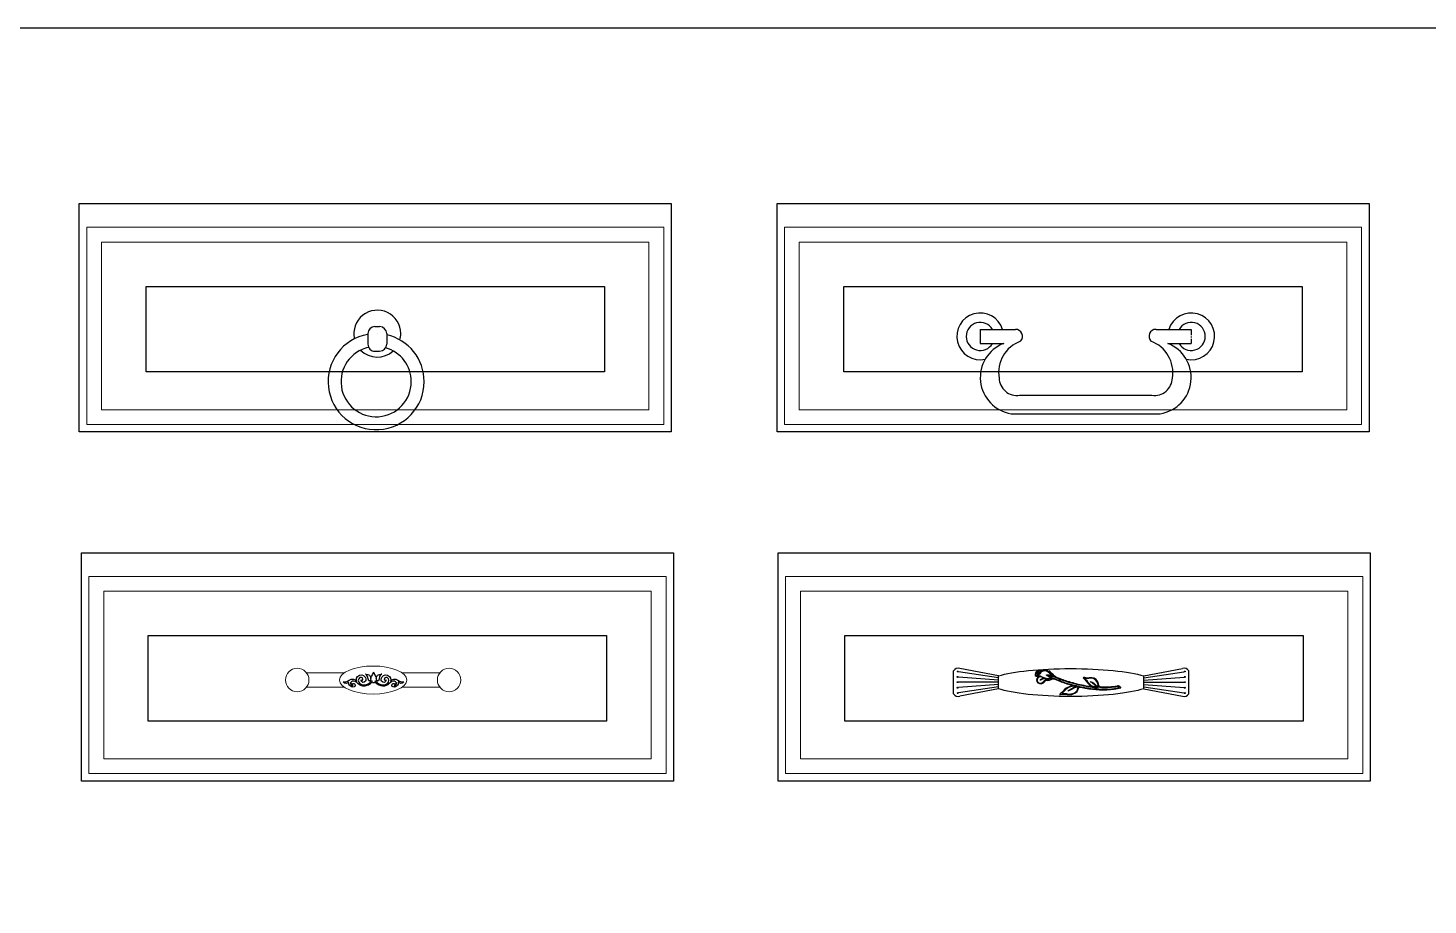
# Model space of a CAD drawing. Header units: millimetres. Extents: x -159343 to -156938, y -78749 to -77939.
# Drawn here: x -158159 to -157562, y -78313 to -77939 of the extents above; entities that cross this region are included whole.
import ezdxf

# ---------------------------------------------------------------- set-up
doc = ezdxf.new("R2010")
doc.units = ezdxf.units.MM
doc.header["$LTSCALE"] = 2
doc.header["$MEASUREMENT"] = 0
doc.linetypes.add('CENTER', pattern=[2, 1.25, -0.25, 0.25, -0.25])
doc.layers.get('0').update_dxf_attribs({"linetype": 'CONTINUOUS'})
doc.layers.add('layer 1', color=7, linetype='CONTINUOUS')
doc.layers.add('图层3', color=3, linetype='CONTINUOUS')
for name, color, linetype, lineweight in [('刀型线', 67, 'CONTINUOUS', 9), ('填充层', 173, 'CONTINUOUS', 25), ('实线', 7, 'CONTINUOUS', 30), ('标注', 7, 'CONTINUOUS', 25)]:
    doc.layers.add(name, color=color, linetype=linetype, lineweight=lineweight)

# ---------------------------------------------------------------- blocks, each defined once
blk = doc.blocks.new('fhy')
at = {"layer": 'layer 1', "color": 1}
for p, q in [((-153062.23, -81171.09), (-153064.89, -81153.94)), ((-153061.33, -81171.09), (-153062.59, -81153.92)), ((-153060.36, -81171.09), (-153060.36, -81153.91)), ((-153059.38, -81171.09), (-153058.12, -81153.92)), ((-153058.48, -81171.09), (-153055.83, -81153.94)), ((-153062.23, -81233.04), (-153064.89, -81250.19)), ((-153061.33, -81233.04), (-153062.59, -81250.21)), ((-153060.36, -81233.04), (-153060.36, -81250.23)), ((-153059.38, -81233.04), (-153058.12, -81250.21)), ((-153058.48, -81233.04), (-153055.83, -81250.19))]:
    blk.add_line(p, q, dxfattribs=at)
at = {"layer": 'layer 1'}
blk.add_open_spline([(-153062.61, -81223.31), (-153062.66, -81223.28), (-153062.71, -81223.25), (-153062.76, -81223.22), (-153062.76, -81223.22), (-153062.95, -81222.25), (-153063.12, -81221.31), (-153063.28, -81220.4), (-153063.28, -81220.4), (-153063.76, -81216.32), (-153063.53, -81212.05), (-153062.85, -81208.04), (-153062.85, -81208.04), (-153062.81, -81207.41), (-153062.31, -81206), (-153062.47, -81205.43), (-153062.47, -81205.43), (-153062.95, -81205.2), (-153063.11, -81205.11), (-153063.65, -81204.97), (-153063.65, -81204.97), (-153065.33, -81204.07), (-153065.79, -81202.05), (-153065.58, -81200.32), (-153065.58, -81200.32), (-153065.35, -81199.13), (-153065.28, -81198.66), (-153065.63, -81197.56), (-153065.63, -81197.56), (-153065.67, -81197.21), (-153065.76, -81197.21), (-153065.45, -81197.15), (-153065.45, -81197.15), (-153065.03, -81197.64), (-153064.84, -81198.15), (-153064.24, -81198.66), (-153064.24, -81198.66), (-153062.64, -81199.31), (-153062.03, -81201.52), (-153061.77, -81203.08), (-153061.77, -81203.08), (-153061.61, -81202.78), (-153061.7, -81202.41), (-153061.51, -81202.16), (-153061.51, -81202.16), (-153061.1, -81200.43), (-153060.54, -81198.82), (-153059.89, -81197.2), (-153059.89, -81197.2), (-153059.66, -81196.34), (-153058.51, -81194.72), (-153058.86, -81194.06), (-153058.86, -81194.06), (-153059.32, -81193.7), (-153059.77, -81191.81), (-153059.46, -81191.4), (-153059.46, -81191.4), (-153059.57, -81190.99), (-153060.03, -81190.74), (-153060.28, -81190.55), (-153060.28, -81190.55), (-153061.16, -81189.64), (-153061.17, -81188.91), (-153060.61, -81187.86), (-153060.61, -81187.86), (-153059.9, -81187.01), (-153058.92, -81187.03), (-153058.1, -81187.81), (-153058.1, -81187.81), (-153057.89, -81188.19), (-153057.89, -81188.19), (-153057.86, -81188.21), (-153057.86, -81188.21), (-153057.67, -81187.82), (-153057.94, -81187.05), (-153057.5, -81186.75), (-153057.5, -81186.75), (-153056.75, -81186.49), (-153055.85, -81186.81), (-153055.48, -81187.6), (-153055.48, -81187.6), (-153055.19, -81188.58), (-153055.68, -81189.51), (-153055.14, -81190.47), (-153055.14, -81190.47), (-153055.04, -81191.23), (-153055.22, -81191.81), (-153055.71, -81192.45), (-153055.71, -81192.45), (-153055.65, -81192.62), (-153055.4, -81192.68), (-153055.55, -81192.92), (-153055.55, -81192.92), (-153056.19, -81193.28), (-153056.45, -81193.67), (-153056.88, -81194.24), (-153056.88, -81194.24), (-153058.12, -81194.88), (-153058.19, -81195.81), (-153058.75, -81197.03), (-153058.75, -81197.03), (-153058.82, -81197.67), (-153059.35, -81198.53), (-153059.54, -81199.24), (-153059.54, -81199.24), (-153059.81, -81199.76), (-153060.15, -81200.78), (-153060.2, -81201.35), (-153060.2, -81201.35), (-153060.52, -81201.96), (-153060.51, -81202.81), (-153060.84, -81203.42), (-153060.84, -81203.42), (-153061.35, -81205.63), (-153061.91, -81207.84), (-153062.2, -81210.14), (-153062.2, -81210.14), (-153062.16, -81210.47), (-153062.39, -81210.93), (-153062.28, -81211.27), (-153062.28, -81211.27), (-153062.01, -81210.87), (-153061.88, -81210.49), (-153061.56, -81210.07), (-153061.56, -81210.07), (-153061.14, -81209.58), (-153060.69, -81209.13), (-153060.21, -81208.7), (-153060.21, -81208.7), (-153059.6, -81208.26), (-153058.83, -81207.82), (-153058.46, -81207.12), (-153058.46, -81207.12), (-153058.02, -81207.06), (-153058.53, -81208.54), (-153058.54, -81208.68), (-153058.54, -81208.68), (-153058.55, -81210.23), (-153057.96, -81211.46), (-153059.22, -81212.79), (-153059.22, -81212.79), (-153059.97, -81213.44), (-153060.72, -81213.72), (-153061.67, -81213.85), (-153061.67, -81213.85), (-153062.45, -81214.19), (-153062.36, -81214.5), (-153062.43, -81215.33), (-153062.43, -81215.33), (-153062.49, -81217.49), (-153062.38, -81219.5), (-153062, -81221.67), (-153062, -81221.67), (-153061.95, -81221.84), (-153061.84, -81222), (-153061.81, -81222.21), (-153061.81, -81222.21), (-153062.06, -81222.46), (-153062.36, -81223.28), (-153062.61, -81223.31)], degree=3, knots=[0, 0, 0, 0, 0.025, 0.025, 0.025, 0.025, 0.05, 0.05, 0.05, 0.05, 0.075, 0.075, 0.075, 0.075, 0.1, 0.1, 0.1, 0.1, 0.125, 0.125, 0.125, 0.125, 0.15, 0.15, 0.15, 0.15, 0.175, 0.175, 0.175, 0.175, 0.2, 0.2, 0.2, 0.2, 0.225, 0.225, 0.225, 0.225, 0.25, 0.25, 0.25, 0.25, 0.275, 0.275, 0.275, 0.275, 0.3, 0.3, 0.3, 0.3, 0.325, 0.325, 0.325, 0.325, 0.35, 0.35, 0.35, 0.35, 0.375, 0.375, 0.375, 0.375, 0.4, 0.4, 0.4, 0.4, 0.425, 0.425, 0.425, 0.425, 0.45, 0.45, 0.45, 0.45, 0.475, 0.475, 0.475, 0.475, 0.5, 0.5, 0.5, 0.5, 0.525, 0.525, 0.525, 0.525, 0.55, 0.55, 0.55, 0.55, 0.575, 0.575, 0.575, 0.575, 0.6, 0.6, 0.6, 0.6, 0.625, 0.625, 0.625, 0.625, 0.65, 0.65, 0.65, 0.65, 0.675, 0.675, 0.675, 0.675, 0.7, 0.7, 0.7, 0.7, 0.725, 0.725, 0.725, 0.725, 0.75, 0.75, 0.75, 0.75, 0.775, 0.775, 0.775, 0.775, 0.8, 0.8, 0.8, 0.8, 0.825, 0.825, 0.825, 0.825, 0.85, 0.85, 0.85, 0.85, 0.875, 0.875, 0.875, 0.875, 0.9, 0.9, 0.9, 0.9, 0.925, 0.925, 0.925, 0.925, 0.95, 0.95, 0.95, 0.95, 0.975, 0.975, 0.975, 0.975, 1, 1, 1, 1], dxfattribs=at)
at = {"layer": 'layer 1', "color": 1}
for points, knots in [([(-153058.97, -81192.06), (-153059.15, -81191.78), (-153059.17, -81191.37), (-153059.27, -81191.08), (-153059.27, -81191.08), (-153060.21, -81190.03), (-153061.6, -81189.17), (-153060.14, -81187.75), (-153060.14, -81187.75), (-153059.11, -81187.13), (-153058.16, -81187.66), (-153058, -81188.88), (-153058, -81188.88), (-153058.06, -81189.07), (-153058.33, -81190.11), (-153058.55, -81190.19), (-153058.55, -81190.19), (-153058.69, -81189.78), (-153059.13, -81188.98), (-153059.44, -81188.81), (-153059.44, -81188.81), (-153059.56, -81189.07), (-153058.95, -81189.94), (-153058.83, -81190.16), (-153058.83, -81190.16), (-153058.73, -81190.78), (-153058.95, -81191.37), (-153058.93, -81192.04), (-153058.93, -81192.04), (-153058.95, -81192.07), (-153058.95, -81192.07), (-153058.97, -81192.06)], [0, 0, 0, 0, 0.125, 0.125, 0.125, 0.125, 0.25, 0.25, 0.25, 0.25, 0.375, 0.375, 0.375, 0.375, 0.5, 0.5, 0.5, 0.5, 0.625, 0.625, 0.625, 0.625, 0.75, 0.75, 0.75, 0.75, 0.875, 0.875, 0.875, 0.875, 1, 1, 1, 1]), ([(-153057.35, -81193.34), (-153057.38, -81193.06), (-153057.18, -81192.62), (-153057.1, -81192.38), (-153057.1, -81192.38), (-153057.1, -81192.1), (-153057.11, -81191.81), (-153057.15, -81191.54), (-153057.15, -81191.54), (-153057.56, -81191.3), (-153057.48, -81191.79), (-153057.67, -81192.15), (-153057.67, -81192.15), (-153058.03, -81192.54), (-153058.1, -81192.99), (-153058.35, -81193.36), (-153058.35, -81193.36), (-153058.5, -81192.62), (-153058.75, -81191.92), (-153058.64, -81191.2), (-153058.64, -81191.2), (-153058.29, -81190.07), (-153057.52, -81189.12), (-153057.53, -81187.87), (-153057.53, -81187.87), (-153057.51, -81187.88), (-153057.49, -81187.88), (-153057.46, -81187.88), (-153057.46, -81187.88), (-153057.29, -81188.41), (-153056.37, -81188.95), (-153055.91, -81189.37), (-153055.91, -81189.37), (-153054.9, -81190.72), (-153055.47, -81191.89), (-153056.56, -81192.9), (-153056.56, -81192.9), (-153056.84, -81193.04), (-153057.12, -81193.19), (-153057.35, -81193.34)], [0, 0, 0, 0, 0.1, 0.1, 0.1, 0.1, 0.2, 0.2, 0.2, 0.2, 0.3, 0.3, 0.3, 0.3, 0.4, 0.4, 0.4, 0.4, 0.5, 0.5, 0.5, 0.5, 0.6, 0.6, 0.6, 0.6, 0.7, 0.7, 0.7, 0.7, 0.8, 0.8, 0.8, 0.8, 0.9, 0.9, 0.9, 0.9, 1, 1, 1, 1]), ([(-153055.69, -81189.19), (-153056.11, -81188.82), (-153056.56, -81188.52), (-153056.95, -81188.19), (-153056.95, -81188.19), (-153056.96, -81187.99), (-153056.96, -81187.99), (-153056.93, -81187.93), (-153056.93, -81187.93), (-153056.9, -81187.93), (-153056.87, -81187.92), (-153056.84, -81187.92), (-153056.84, -81187.92), (-153056.45, -81188.28), (-153056.19, -81188.44), (-153055.62, -81188.25), (-153055.62, -81188.25), (-153055.62, -81188.56), (-153055.63, -81188.87), (-153055.63, -81189.18), (-153055.63, -81189.18), (-153055.65, -81189.18), (-153055.67, -81189.19), (-153055.69, -81189.19)], [0, 0, 0, 0, 0.166667, 0.166667, 0.166667, 0.166667, 0.333333, 0.333333, 0.333333, 0.333333, 0.5, 0.5, 0.5, 0.5, 0.666667, 0.666667, 0.666667, 0.666667, 0.833333, 0.833333, 0.833333, 0.833333, 1, 1, 1, 1])]:
    blk.add_open_spline(points, degree=3, knots=knots, dxfattribs=at)
at = {"layer": 'layer 1', "color": 16}
for points, knots in [([(-153055.89, -81188.07), (-153055.97, -81187.14), (-153056.25, -81187.24), (-153057.01, -81187.34), (-153057.01, -81187.34), (-153057.05, -81187.5), (-153057.12, -81187.65), (-153057.19, -81187.83), (-153057.19, -81187.83), (-153057.34, -81187.72), (-153057.42, -81187.4), (-153057.46, -81187.29), (-153057.46, -81187.29), (-153057.51, -81186.36), (-153055.7, -81187.04), (-153055.69, -81187.91), (-153055.69, -81187.91), (-153055.77, -81188.03), (-153055.79, -81188.03), (-153055.89, -81188.07)], [0, 0, 0, 0, 0.2, 0.2, 0.2, 0.2, 0.4, 0.4, 0.4, 0.4, 0.6, 0.6, 0.6, 0.6, 0.8, 0.8, 0.8, 0.8, 1, 1, 1, 1]), ([(-153056.25, -81187.71), (-153056.48, -81187.64), (-153056.51, -81187.68), (-153056.64, -81187.66), (-153056.64, -81187.66), (-153056.68, -81187.61), (-153056.68, -81187.61), (-153056.71, -81187.45), (-153056.71, -81187.45), (-153056.54, -81187.28), (-153056.26, -81187.42), (-153056.15, -81187.67), (-153056.15, -81187.67), (-153056.19, -81187.68), (-153056.22, -81187.7), (-153056.25, -81187.71)], [0, 0, 0, 0, 0.25, 0.25, 0.25, 0.25, 0.5, 0.5, 0.5, 0.5, 0.75, 0.75, 0.75, 0.75, 1, 1, 1, 1]), ([(-153056.23, -81188.07), (-153056.27, -81188.05), (-153056.32, -81188.03), (-153056.35, -81188.02), (-153056.35, -81188.02), (-153056.36, -81187.99), (-153056.36, -81187.96), (-153056.37, -81187.93), (-153056.37, -81187.93), (-153056.31, -81187.92), (-153056.31, -81187.92), (-153056.17, -81187.93), (-153056.17, -81187.93), (-153056.16, -81187.96), (-153056.18, -81188.09), (-153056.23, -81188.07)], [0, 0, 0, 0, 0.25, 0.25, 0.25, 0.25, 0.5, 0.5, 0.5, 0.5, 0.75, 0.75, 0.75, 0.75, 1, 1, 1, 1])]:
    blk.add_open_spline(points, degree=3, knots=knots, dxfattribs=at)
at = {"layer": 'layer 1', "color": 96}
for points, knots in [([(-153062.57, -81222.74), (-153063.34, -81220.04), (-153063.39, -81216.64), (-153063.13, -81213.87), (-153063.13, -81213.87), (-153063.11, -81213.83), (-153063.11, -81213.83), (-153063.18, -81213.05), (-153063.18, -81213.05), (-153063.15, -81212.49), (-153063.11, -81211.94), (-153063.08, -81211.39), (-153063.08, -81211.39), (-153062.92, -81210.2), (-153062.68, -81208.95), (-153062.57, -81207.81), (-153062.57, -81207.81), (-153062.51, -81207.47), (-153062, -81205.33), (-153062.16, -81205.16), (-153062.16, -81205.16), (-153062.66, -81205.08), (-153063.19, -81204.8), (-153063.64, -81204.69), (-153063.64, -81204.69), (-153064.24, -81204.28), (-153064.39, -81204.07), (-153064.78, -81203.5), (-153064.78, -81203.5), (-153065.28, -81202.46), (-153065.47, -81201.51), (-153065.32, -81200.38), (-153065.32, -81200.38), (-153065.02, -81199.8), (-153065.05, -81198.76), (-153065.17, -81198.14), (-153065.17, -81198.14), (-153065.1, -81198.16), (-153064.75, -81198.55), (-153064.61, -81198.68), (-153064.61, -81198.68), (-153062.82, -81199.87), (-153061.78, -81201.83), (-153062.14, -81204.1), (-153062.14, -81204.1), (-153062.15, -81204.11), (-153062.16, -81204.11), (-153062.17, -81204.12), (-153062.17, -81204.12), (-153062.27, -81203.96), (-153062.28, -81203.83), (-153062.31, -81203.68), (-153062.31, -81203.68), (-153062.52, -81203.22), (-153063.69, -81200.65), (-153064.19, -81200.67), (-153064.19, -81200.67), (-153063.77, -81201.99), (-153062.62, -81203.01), (-153062.42, -81204.56), (-153062.42, -81204.56), (-153062.44, -81204.69), (-153062.49, -81204.9), (-153062.23, -81204.87), (-153062.23, -81204.87), (-153062.16, -81204.76), (-153062.16, -81204.76), (-153062.15, -81204.69), (-153062.15, -81204.69), (-153062.09, -81204.68), (-153062.03, -81204.66), (-153061.96, -81204.65), (-153061.96, -81204.65), (-153061.6, -81204.06), (-153061.53, -81202.98), (-153061.25, -81202.33), (-153061.25, -81202.33), (-153061.15, -81201.41), (-153060.77, -81200.43), (-153060.52, -81199.54), (-153060.52, -81199.54), (-153059.97, -81197.93), (-153059.3, -81196.19), (-153058.54, -81194.7), (-153058.54, -81194.7), (-153058.37, -81193.83), (-153058.74, -81193.99), (-153059.03, -81193.35), (-153059.03, -81193.35), (-153059.09, -81192.92), (-153059.18, -81192.59), (-153059.28, -81192.23), (-153059.28, -81192.23), (-153059.27, -81192.23), (-153059.25, -81192.22), (-153059.23, -81192.22), (-153059.23, -81192.22), (-153059.17, -81192.43), (-153059.03, -81192.52), (-153058.8, -81192.7), (-153058.8, -81192.7), (-153058.71, -81192.99), (-153058.72, -81193.97), (-153058.12, -81193.89), (-153058.12, -81193.89), (-153057.93, -81193.63), (-153057.9, -81192.34), (-153057.37, -81192.27), (-153057.37, -81192.27), (-153057.42, -81192.51), (-153058.1, -81194.07), (-153057.67, -81194.01), (-153057.67, -81194.01), (-153057.4, -81193.62), (-153056.98, -81193.43), (-153056.53, -81193.26), (-153056.53, -81193.26), (-153056.47, -81193.78), (-153057.45, -81194.25), (-153057.82, -81194.45), (-153057.82, -81194.45), (-153058.24, -81195), (-153059.73, -81198.43), (-153059.78, -81199.15), (-153059.78, -81199.15), (-153060.95, -81202.31), (-153061.6, -81205.64), (-153062.31, -81208.97), (-153062.31, -81208.97), (-153062.44, -81210.32), (-153062.69, -81211.64), (-153062.71, -81213.01), (-153062.71, -81213.01), (-153062.68, -81213.23), (-153062.68, -81213.61), (-153062.3, -81213.61), (-153062.3, -81213.61), (-153062.2, -81213.46), (-153062.15, -81213.3), (-153062.07, -81213.14), (-153062.07, -81213.14), (-153061.41, -81212.26), (-153060, -81211.28), (-153060.01, -81210.13), (-153060.01, -81210.13), (-153060.25, -81210.22), (-153060.27, -81210.66), (-153060.47, -81210.81), (-153060.47, -81210.81), (-153060.94, -81211.58), (-153061.66, -81212.12), (-153062.18, -81212.8), (-153062.18, -81212.8), (-153062.47, -81210.59), (-153060.38, -81209.3), (-153058.92, -81208.1), (-153058.92, -81208.1), (-153058.83, -81208), (-153058.78, -81207.9), (-153058.64, -81207.84), (-153058.64, -81207.84), (-153058.83, -81208.85), (-153058.78, -81209.28), (-153058.64, -81210.38), (-153058.64, -81210.38), (-153058.62, -81212.1), (-153059.4, -81212.9), (-153060.99, -81213.46), (-153060.99, -81213.46), (-153061.68, -81213.58), (-153062.44, -81213.62), (-153062.63, -81214.38), (-153062.63, -81214.38), (-153062.7, -81216.62), (-153062.69, -81218.61), (-153062.39, -81220.91), (-153062.39, -81220.91), (-153062.33, -81221.28), (-153061.93, -81222.49), (-153062.57, -81222.74)], [0, 0, 0, 0, 0.022222, 0.022222, 0.022222, 0.022222, 0.044444, 0.044444, 0.044444, 0.044444, 0.066667, 0.066667, 0.066667, 0.066667, 0.088889, 0.088889, 0.088889, 0.088889, 0.111111, 0.111111, 0.111111, 0.111111, 0.133333, 0.133333, 0.133333, 0.133333, 0.155556, 0.155556, 0.155556, 0.155556, 0.177778, 0.177778, 0.177778, 0.177778, 0.2, 0.2, 0.2, 0.2, 0.222222, 0.222222, 0.222222, 0.222222, 0.244444, 0.244444, 0.244444, 0.244444, 0.266667, 0.266667, 0.266667, 0.266667, 0.288889, 0.288889, 0.288889, 0.288889, 0.311111, 0.311111, 0.311111, 0.311111, 0.333333, 0.333333, 0.333333, 0.333333, 0.355556, 0.355556, 0.355556, 0.355556, 0.377778, 0.377778, 0.377778, 0.377778, 0.4, 0.4, 0.4, 0.4, 0.422222, 0.422222, 0.422222, 0.422222, 0.444444, 0.444444, 0.444444, 0.444444, 0.466667, 0.466667, 0.466667, 0.466667, 0.488889, 0.488889, 0.488889, 0.488889, 0.511111, 0.511111, 0.511111, 0.511111, 0.533333, 0.533333, 0.533333, 0.533333, 0.555556, 0.555556, 0.555556, 0.555556, 0.577778, 0.577778, 0.577778, 0.577778, 0.6, 0.6, 0.6, 0.6, 0.622222, 0.622222, 0.622222, 0.622222, 0.644444, 0.644444, 0.644444, 0.644444, 0.666667, 0.666667, 0.666667, 0.666667, 0.688889, 0.688889, 0.688889, 0.688889, 0.711111, 0.711111, 0.711111, 0.711111, 0.733333, 0.733333, 0.733333, 0.733333, 0.755556, 0.755556, 0.755556, 0.755556, 0.777778, 0.777778, 0.777778, 0.777778, 0.8, 0.8, 0.8, 0.8, 0.822222, 0.822222, 0.822222, 0.822222, 0.844444, 0.844444, 0.844444, 0.844444, 0.866667, 0.866667, 0.866667, 0.866667, 0.888889, 0.888889, 0.888889, 0.888889, 0.911111, 0.911111, 0.911111, 0.911111, 0.933333, 0.933333, 0.933333, 0.933333, 0.955556, 0.955556, 0.955556, 0.955556, 0.977778, 0.977778, 0.977778, 0.977778, 1, 1, 1, 1]), ([(-153056.25, -81193.08), (-153056.25, -81193.07), (-153056.26, -81193.05), (-153056.26, -81193.05), (-153056.26, -81193.05), (-153056.22, -81193), (-153056.22, -81192.94), (-153056.12, -81192.96), (-153056.12, -81192.96), (-153056.19, -81193.05), (-153056.19, -81193.05), (-153056.25, -81193.08)], [0, 0, 0, 0, 0.333333, 0.333333, 0.333333, 0.333333, 0.666667, 0.666667, 0.666667, 0.666667, 1, 1, 1, 1]), ([(-153056.07, -81192.91), (-153056.08, -81192.83), (-153056.02, -81192.8), (-153055.99, -81192.76), (-153055.99, -81192.76), (-153055.97, -81192.77), (-153055.96, -81192.78), (-153055.94, -81192.8), (-153055.94, -81192.8), (-153056.02, -81192.88), (-153056.02, -81192.88), (-153056.07, -81192.91)], [0, 0, 0, 0, 0.333333, 0.333333, 0.333333, 0.333333, 0.666667, 0.666667, 0.666667, 0.666667, 1, 1, 1, 1])]:
    blk.add_open_spline(points, degree=3, knots=knots, dxfattribs=at)
at = {"layer": '填充层', "color": 4, "lineweight": 30, "ltscale": 10}
for p, q in [((-153063.11, -81171.09), (-153066.2, -81154.55)), ((-153065.28, -81151.89), (-153055.43, -81151.89)), ((-153057.61, -81171.09), (-153054.51, -81154.55)), ((-153063.11, -81171.09), (-153057.61, -81171.09)), ((-153063.11, -81233.04), (-153066.2, -81249.58)), ((-153063.11, -81233.04), (-153057.61, -81233.04)), ((-153057.61, -81233.04), (-153054.51, -81249.58)), ((-153065.28, -81252.24), (-153055.43, -81252.24))]:
    blk.add_line(p, q, dxfattribs=at)
for centre in [(-153064.95, -81153.63), (-153062.66, -81153.6), (-153060.29, -81153.59), (-153058.05, -81153.6), (-153055.76, -81153.63), (-153064.95, -81250.51), (-153062.66, -81250.53), (-153060.29, -81250.55), (-153058.05, -81250.53), (-153055.76, -81250.51)]:
    blk.add_circle(centre, 0.188, dxfattribs=at)
for centre, start, end in [((-153064.31, -81153.72), 117.99583, 203.88622), ((-153056.4, -81153.72), 336.11378, 62.00417), ((-153064.31, -81250.42), 156.11378, 242.00417), ((-153056.4, -81250.42), 297.99583, 23.88622)]:
    blk.add_arc(centre, 2.07, start, end, dxfattribs=at)
at = {"layer": '填充层', "color": 4, "lineweight": 30, "ltscale": 10, "extrusion": (0, 0, -1)}
for major_axis, ratio, start_param, end_param in [((-0.09, 34.76), 0.173777, 3.627334, 5.827252), ((0.08, 35.11), 0.167046, 0.475773, 2.637438)]:
    blk.add_ellipse((-153060.37, -81202.29), major_axis=major_axis, ratio=ratio, start_param=start_param, end_param=end_param, dxfattribs=at)

msp = doc.modelspace()

# ---------------------------------------------------------------- linework, layer by layer
at = {"color": 0}
for p, q in [((-158137.34, -78110.98), (-158137.34, -78013.54)), ((-157884.8, -78013.54), (-157884.8, -78110.98)), ((-157839.55, -78110.98), (-157839.55, -78013.54)), ((-157587.01, -78013.54), (-157587.01, -78110.98)), ((-158108.86, -78085.38), (-158108.86, -78048.92)), ((-157913.27, -78048.92), (-157913.27, -78085.38)), ((-157811.07, -78085.38), (-157811.07, -78048.92)), ((-157615.49, -78048.92), (-157615.49, -78085.38)), ((-157913.27, -78085.38), (-158108.86, -78085.38)), ((-157615.49, -78085.38), (-157811.07, -78085.38)), ((-157884.8, -78110.98), (-158137.34, -78110.98)), ((-157587.01, -78110.98), (-157839.55, -78110.98)), ((-158136.38, -78260.02), (-158136.38, -78162.58)), ((-157883.84, -78162.58), (-157883.84, -78260.02)), ((-157839.1, -78260.02), (-157839.1, -78162.58)), ((-157586.56, -78162.58), (-157586.56, -78260.02)), ((-158107.91, -78234.42), (-158107.91, -78197.96)), ((-157912.32, -78197.96), (-157912.32, -78234.42)), ((-157810.63, -78234.42), (-157810.63, -78197.96)), ((-157615.04, -78197.96), (-157615.04, -78234.42)), ((-157912.32, -78234.42), (-158107.91, -78234.42)), ((-157615.04, -78234.42), (-157810.63, -78234.42)), ((-157883.84, -78260.02), (-158136.38, -78260.02)), ((-157586.56, -78260.02), (-157839.1, -78260.02))]:
    msp.add_line(p, q, dxfattribs=at)
at = {"color": 0, "lineweight": 5}
for p, q in [((-158040.35, -78213.91), (-158024.38, -78213.91)), ((-157983.55, -78213.91), (-157999.52, -78213.91)), ((-158040.35, -78219.91), (-158024.38, -78219.91)), ((-157983.55, -78219.91), (-157999.52, -78219.91))]:
    msp.add_line(p, q, dxfattribs=at)
for centre in [(-158044.35, -78216.91), (-157979.55, -78216.91)]:
    msp.add_circle(centre, 5, dxfattribs=at)
msp.add_ellipse((-158011.95, -78216.91), major_axis=(-14.37, 0), ratio=0.415662, dxfattribs=at)
at = {"layer": 'layer 1', "color": 0}
msp.add_open_spline([(-158011.78, -78213.6), (-158011.78, -78213.6), (-158012.17, -78214.62), (-158012.38, -78214.95), (-158012.38, -78214.95), (-158012.78, -78215.55), (-158012.97, -78215.85), (-158012.93, -78216.49), (-158012.93, -78216.49), (-158012.93, -78216.49), (-158013.02, -78215.69), (-158013.02, -78215.69), (-158013.02, -78215.69), (-158013.35, -78214.29), (-158015.24, -78214.36), (-158015.24, -78214.36), (-158015.24, -78214.36), (-158015.24, -78214.36), (-158014.26, -78214.63), (-158014.13, -78216.42), (-158014.13, -78216.42), (-158013.99, -78218.2), (-158012.81, -78216.67), (-158012.81, -78217.03), (-158012.81, -78217.03), (-158012.88, -78218.92), (-158015.95, -78218.97), (-158015.95, -78218.97), (-158015.95, -78218.97), (-158016.75, -78218.94), (-158017.65, -78218.69), (-158018.13, -78217.77), (-158018.13, -78217.77), (-158018.75, -78216.5), (-158017.61, -78215.86), (-158017.61, -78215.86), (-158017.61, -78215.86), (-158017.61, -78215.86), (-158016.37, -78215.44), (-158016.32, -78216.63), (-158016.32, -78216.63), (-158016.32, -78216.63), (-158016.61, -78217.34), (-158017.12, -78216.88), (-158017.12, -78216.88), (-158017.12, -78216.88), (-158016.79, -78218.38), (-158015.72, -78217.89), (-158015.72, -78217.89), (-158014.23, -78217.23), (-158015.45, -78215.53), (-158015.45, -78215.53), (-158015.45, -78215.53), (-158015.45, -78215.53), (-158016.28, -78214.34), (-158017.75, -78214.86), (-158017.75, -78214.86), (-158019.23, -78215.39), (-158019.27, -78216.77), (-158018.95, -78217.43), (-158018.95, -78217.43), (-158018.95, -78217.43), (-158019.97, -78216.12), (-158021.33, -78216.56), (-158021.33, -78216.56), (-158022.68, -78216.99), (-158023.03, -78218.05), (-158024.69, -78217.66), (-158024.69, -78217.66), (-158024.69, -78217.66), (-158024.09, -78219.11), (-158022.28, -78217.91), (-158022.28, -78217.91), (-158022.28, -78217.91), (-158022.52, -78218.42), (-158022.01, -78219.08), (-158022.01, -78219.08), (-158021.53, -78219.72), (-158020.9, -78220.15), (-158020.09, -78219.84), (-158020.09, -78219.84), (-158019.48, -78219.62), (-158019.56, -78218.99), (-158019.73, -78218.76), (-158019.73, -78218.76), (-158019.9, -78218.52), (-158020.29, -78218.3), (-158020.79, -78218.49), (-158020.79, -78218.49), (-158021.04, -78218.59), (-158021.35, -78218.37), (-158021.35, -78218.37), (-158021.35, -78218.37), (-158021.35, -78218.37), (-158021.21, -78219.05), (-158020.66, -78219.09), (-158020.66, -78219.09), (-158020.66, -78219.09), (-158020.51, -78219.31), (-158020.76, -78219.33), (-158020.76, -78219.33), (-158021.01, -78219.33), (-158021.6, -78218.85), (-158021.58, -78218.46), (-158021.58, -78218.46), (-158021.58, -78218.06), (-158021.47, -78217.73), (-158020.75, -78217.45), (-158020.75, -78217.45), (-158020.02, -78217.17), (-158019.2, -78217.68), (-158018.29, -78218.55), (-158018.29, -78218.55), (-158017.74, -78219.06), (-158016.75, -78219.61), (-158015.56, -78219.51), (-158015.56, -78219.51), (-158015.56, -78219.51), (-158012.46, -78219.22), (-158012.4, -78217.28), (-158012.4, -78217.28), (-158012.49, -78217.84), (-158012.21, -78218.1), (-158011.78, -78218.1), (-158011.78, -78218.1), (-158011.78, -78218.1), (-158011.78, -78218.1), (-158011.78, -78218.1), (-158011.78, -78218.1), (-158011.34, -78218.1), (-158011.05, -78217.84), (-158011.15, -78217.28), (-158011.15, -78217.28), (-158011.08, -78219.22), (-158008, -78219.51), (-158008, -78219.51), (-158008, -78219.51), (-158006.8, -78219.61), (-158005.81, -78219.06), (-158005.27, -78218.53), (-158005.27, -78218.53), (-158004.35, -78217.68), (-158003.54, -78217.17), (-158002.82, -78217.45), (-158002.82, -78217.45), (-158002.1, -78217.71), (-158001.98, -78218.05), (-158001.97, -78218.45), (-158001.97, -78218.45), (-158001.97, -78218.85), (-158002.56, -78219.33), (-158002.81, -78219.31), (-158002.81, -78219.31), (-158003.06, -78219.31), (-158002.89, -78219.08), (-158002.89, -78219.08), (-158002.89, -78219.08), (-158002.35, -78219.04), (-158002.22, -78218.37), (-158002.22, -78218.37), (-158002.22, -78218.37), (-158002.22, -78218.37), (-158002.53, -78218.59), (-158002.76, -78218.49), (-158002.76, -78218.49), (-158003.27, -78218.3), (-158003.66, -78218.52), (-158003.82, -78218.76), (-158003.82, -78218.76), (-158003.99, -78218.99), (-158004.09, -78219.61), (-158003.47, -78219.84), (-158003.47, -78219.84), (-158002.65, -78220.15), (-158002.04, -78219.72), (-158001.54, -78219.08), (-158001.54, -78219.08), (-158001.04, -78218.42), (-158001.27, -78217.89), (-158001.27, -78217.89), (-158001.27, -78217.89), (-157999.46, -78219.11), (-157998.86, -78217.66), (-157998.86, -78217.66), (-157998.86, -78217.66), (-158000.52, -78218.03), (-158000.87, -78216.99), (-158002.23, -78216.56), (-158002.23, -78216.56), (-158003.6, -78216.11), (-158004.6, -78217.42), (-158004.6, -78217.42), (-158004.6, -78217.42), (-158004.28, -78216.77), (-158004.32, -78215.37), (-158005.8, -78214.86), (-158005.8, -78214.86), (-158007.29, -78214.34), (-158008.1, -78215.53), (-158008.1, -78215.53), (-158008.1, -78215.53), (-158008.1, -78215.53), (-158009.31, -78217.23), (-158007.83, -78217.89), (-158007.83, -78217.89), (-158006.76, -78218.37), (-158006.43, -78216.86), (-158006.43, -78216.86), (-158006.43, -78216.86), (-158006.96, -78217.34), (-158007.25, -78216.63), (-158007.25, -78216.63), (-158007.25, -78216.63), (-158007.19, -78215.44), (-158005.95, -78215.86), (-158005.95, -78215.86), (-158005.95, -78215.86), (-158005.95, -78215.86), (-158004.8, -78216.49), (-158005.44, -78217.77), (-158005.44, -78217.77), (-158005.9, -78218.69), (-158006.8, -78218.94), (-158007.6, -78218.97), (-158007.6, -78218.97), (-158007.6, -78218.97), (-158010.68, -78218.91), (-158010.73, -78217.03), (-158010.73, -78217.03), (-158010.75, -78216.65), (-158009.55, -78218.2), (-158009.42, -78216.42), (-158009.42, -78216.42), (-158009.28, -78214.62), (-158008.31, -78214.36), (-158008.31, -78214.36), (-158008.31, -78214.36), (-158008.31, -78214.36), (-158010.19, -78214.29), (-158010.52, -78215.68), (-158010.52, -78215.68), (-158010.52, -78215.68), (-158010.61, -78216.49), (-158010.61, -78216.49), (-158010.61, -78216.49), (-158010.58, -78215.85), (-158010.77, -78215.55), (-158011.16, -78214.94), (-158011.16, -78214.94), (-158011.39, -78214.62), (-158011.78, -78213.59), (-158011.78, -78213.59), (-158011.78, -78213.59), (-158011.78, -78213.59), (-158011.78, -78213.6), (-158011.78, -78213.6)], degree=3, knots=[0, 0, 0, 0, 0.015625, 0.015625, 0.015625, 0.015625, 0.03125, 0.03125, 0.03125, 0.03125, 0.046875, 0.046875, 0.046875, 0.046875, 0.0625, 0.0625, 0.0625, 0.0625, 0.078125, 0.078125, 0.078125, 0.078125, 0.09375, 0.09375, 0.09375, 0.09375, 0.109375, 0.109375, 0.109375, 0.109375, 0.125, 0.125, 0.125, 0.125, 0.140625, 0.140625, 0.140625, 0.140625, 0.15625, 0.15625, 0.15625, 0.15625, 0.171875, 0.171875, 0.171875, 0.171875, 0.1875, 0.1875, 0.1875, 0.1875, 0.203125, 0.203125, 0.203125, 0.203125, 0.21875, 0.21875, 0.21875, 0.21875, 0.234375, 0.234375, 0.234375, 0.234375, 0.25, 0.25, 0.25, 0.25, 0.265625, 0.265625, 0.265625, 0.265625, 0.28125, 0.28125, 0.28125, 0.28125, 0.296875, 0.296875, 0.296875, 0.296875, 0.3125, 0.3125, 0.3125, 0.3125, 0.328125, 0.328125, 0.328125, 0.328125, 0.34375, 0.34375, 0.34375, 0.34375, 0.359375, 0.359375, 0.359375, 0.359375, 0.375, 0.375, 0.375, 0.375, 0.390625, 0.390625, 0.390625, 0.390625, 0.40625, 0.40625, 0.40625, 0.40625, 0.421875, 0.421875, 0.421875, 0.421875, 0.4375, 0.4375, 0.4375, 0.4375, 0.453125, 0.453125, 0.453125, 0.453125, 0.46875, 0.46875, 0.46875, 0.46875, 0.484375, 0.484375, 0.484375, 0.484375, 0.5, 0.5, 0.5, 0.5, 0.515625, 0.515625, 0.515625, 0.515625, 0.53125, 0.53125, 0.53125, 0.53125, 0.546875, 0.546875, 0.546875, 0.546875, 0.5625, 0.5625, 0.5625, 0.5625, 0.578125, 0.578125, 0.578125, 0.578125, 0.59375, 0.59375, 0.59375, 0.59375, 0.609375, 0.609375, 0.609375, 0.609375, 0.625, 0.625, 0.625, 0.625, 0.640625, 0.640625, 0.640625, 0.640625, 0.65625, 0.65625, 0.65625, 0.65625, 0.671875, 0.671875, 0.671875, 0.671875, 0.6875, 0.6875, 0.6875, 0.6875, 0.703125, 0.703125, 0.703125, 0.703125, 0.71875, 0.71875, 0.71875, 0.71875, 0.734375, 0.734375, 0.734375, 0.734375, 0.75, 0.75, 0.75, 0.75, 0.765625, 0.765625, 0.765625, 0.765625, 0.78125, 0.78125, 0.78125, 0.78125, 0.796875, 0.796875, 0.796875, 0.796875, 0.8125, 0.8125, 0.8125, 0.8125, 0.828125, 0.828125, 0.828125, 0.828125, 0.84375, 0.84375, 0.84375, 0.84375, 0.859375, 0.859375, 0.859375, 0.859375, 0.875, 0.875, 0.875, 0.875, 0.890625, 0.890625, 0.890625, 0.890625, 0.90625, 0.90625, 0.90625, 0.90625, 0.921875, 0.921875, 0.921875, 0.921875, 0.9375, 0.9375, 0.9375, 0.9375, 0.953125, 0.953125, 0.953125, 0.953125, 0.96875, 0.96875, 0.96875, 0.96875, 0.984375, 0.984375, 0.984375, 0.984375, 1, 1, 1, 1], dxfattribs=at)
at = {"layer": '刀型线', "color": 0}
for p, q in [((-158134.19, -78107.83), (-158134.19, -78023.67)), ((-158134.19, -78023.67), (-157887.95, -78023.67)), ((-157887.95, -78023.67), (-157887.95, -78107.83)), ((-157836.4, -78107.83), (-157836.4, -78023.67)), ((-157836.4, -78023.67), (-157590.16, -78023.67)), ((-157590.16, -78023.67), (-157590.16, -78107.83)), ((-158127.89, -78101.53), (-158127.89, -78029.97)), ((-158127.89, -78029.97), (-157894.25, -78029.97)), ((-157894.25, -78029.97), (-157894.25, -78101.53)), ((-157830.1, -78101.53), (-157830.1, -78029.97)), ((-157830.1, -78029.97), (-157596.46, -78029.97)), ((-157596.46, -78029.97), (-157596.46, -78101.53)), ((-157894.25, -78101.53), (-158127.89, -78101.53)), ((-157596.46, -78101.53), (-157830.1, -78101.53)), ((-157887.95, -78107.83), (-158134.19, -78107.83)), ((-157590.16, -78107.83), (-157836.4, -78107.83)), ((-158133.23, -78256.87), (-158133.23, -78172.71)), ((-158133.23, -78172.71), (-157886.99, -78172.71)), ((-157886.99, -78172.71), (-157886.99, -78256.87)), ((-157835.95, -78256.87), (-157835.95, -78172.71)), ((-157835.95, -78172.71), (-157589.71, -78172.71)), ((-157589.71, -78172.71), (-157589.71, -78256.87)), ((-158126.93, -78250.57), (-158126.93, -78179.01)), ((-158126.93, -78179.01), (-157893.29, -78179.01)), ((-157893.29, -78179.01), (-157893.29, -78250.57)), ((-157829.65, -78250.57), (-157829.65, -78179.01)), ((-157829.65, -78179.01), (-157596.01, -78179.01)), ((-157596.01, -78179.01), (-157596.01, -78250.57)), ((-157893.29, -78250.57), (-158126.93, -78250.57)), ((-157596.01, -78250.57), (-157829.65, -78250.57)), ((-157886.99, -78256.87), (-158133.23, -78256.87)), ((-157589.71, -78256.87), (-157835.95, -78256.87))]:
    msp.add_line(p, q, dxfattribs=at)
at = {"layer": '图层3', "color": 0}
for p, q in [((-158108.86, -78048.92), (-157913.27, -78048.92)), ((-157811.07, -78048.92), (-157615.49, -78048.92)), ((-158107.91, -78197.96), (-157912.32, -78197.96)), ((-157810.63, -78197.96), (-157615.04, -78197.96))]:
    msp.add_line(p, q, dxfattribs=at)
at = {"layer": '实线', "color": 0, "linetype": 'Continuous'}
for p, q in [((-158011.18, -78066.06), (-158009.18, -78066.06)), ((-158014.18, -78069.06), (-158014.18, -78073.56)), ((-158010.18, -78069.06), (-158010.18, -78069.06)), ((-158006.18, -78069.06), (-158006.18, -78073.56)), ((-157752.89, -78067.23), (-157737.89, -78067.23)), ((-157752.89, -78067.23), (-157752.89, -78073.23)), ((-157677.89, -78067.23), (-157662.89, -78067.23)), ((-158011.18, -78076.56), (-158009.18, -78076.56)), ((-157752.89, -78073.23), (-157742.89, -78073.23)), ((-157672.89, -78073.23), (-157662.89, -78073.23)), ((-157736.12, -78095.32), (-157707.89, -78095.32)), ((-157707.89, -78095.32), (-157679.66, -78095.32)), ((-157739.68, -78103.23), (-157707.89, -78103.23)), ((-157707.89, -78103.23), (-157676.11, -78103.23))]:
    msp.add_line(p, q, dxfattribs=at)
at = {"layer": '实线', "color": 0, "linetype": 'CENTER'}
msp.add_line((-157662.89, -78067.23), (-157662.89, -78073.23), dxfattribs=at)
at = {"layer": '实线', "color": 0, "linetype": 'Continuous'}
for centre, radius, start, end in [((-158010.18, -78069.06), 10, 0, 192.75154), ((-157752.89, -78070.23), 10, 17.45779, 281.98157), ((-157662.89, -78070.23), 10, 258.01845, 162.54216), ((-158011.18, -78069.06), 3, 89.99998, 179.99996), ((-158009.18, -78069.06), 3, 0, 89.99998), ((-157752.89, -78070.23), 6, 30.00035, 330.0013), ((-157662.89, -78070.23), 6, 209.99872, 149.99964), ((-158010.68, -78089.56), 20.5, 99.83032, 0.00001), ((-158010.68, -78089.56), 20.5, 0, 77.3196), ((-158010.18, -78069.06), 10, 344.45414, 359.99998), ((-157730.84, -78085.67), 14.24, 109.98741, 189.43021), ((-157737.89, -78070.23), 3, 316.56645, 89.99998), ((-157677.89, -78070.23), 3, 89.99998, 223.43352), ((-157684.94, -78085.67), 14.24, 350.56979, 70.01255), ((-158010.68, -78089.56), 15, 102.25236, 0.00001), ((-158010.18, -78069.06), 10, 224.70007, 312.50564), ((-158011.18, -78073.56), 3, 179.99996, 270), ((-158009.18, -78073.56), 3, 270.00002, 0), ((-158010.68, -78089.56), 15, 0, 74.28738), ((-157737.28, -78087.8), 15.61, 111.04751, 261.18485), ((-157678.5, -78087.8), 15.61, 278.81517, 68.95245), ((-157737.28, -78087.8), 7.61, 181.57235, 278.81599), ((-157678.5, -78087.8), 7.61, 261.18405, 358.42765)]:
    msp.add_arc(centre, radius, start, end, dxfattribs=at)
at = {"layer": '标注', "color": 0}
for p, q in [((-158137.34, -78013.54), (-157884.8, -78013.54)), ((-157839.55, -78013.54), (-157587.01, -78013.54)), ((-158136.38, -78162.58), (-157883.84, -78162.58)), ((-157839.1, -78162.58), (-157586.56, -78162.58))]:
    msp.add_line(p, q, dxfattribs=at)
at = {"layer": '标注', "color": 7}
msp.add_lwpolyline([(-159342.95, -77938.6), (-156937.6, -77938.6), (-156937.6, -78748.67), (-159342.95, -78748.67)], close=True, dxfattribs=at)

# ---------------------------------------------------------------- block references
at = {"layer": '标注', "color": 0, "rotation": 90}
msp.add_blockref('fhy', (-238916.16, 74842.47), dxfattribs=at)

doc.saveas('drawing.dxf')
